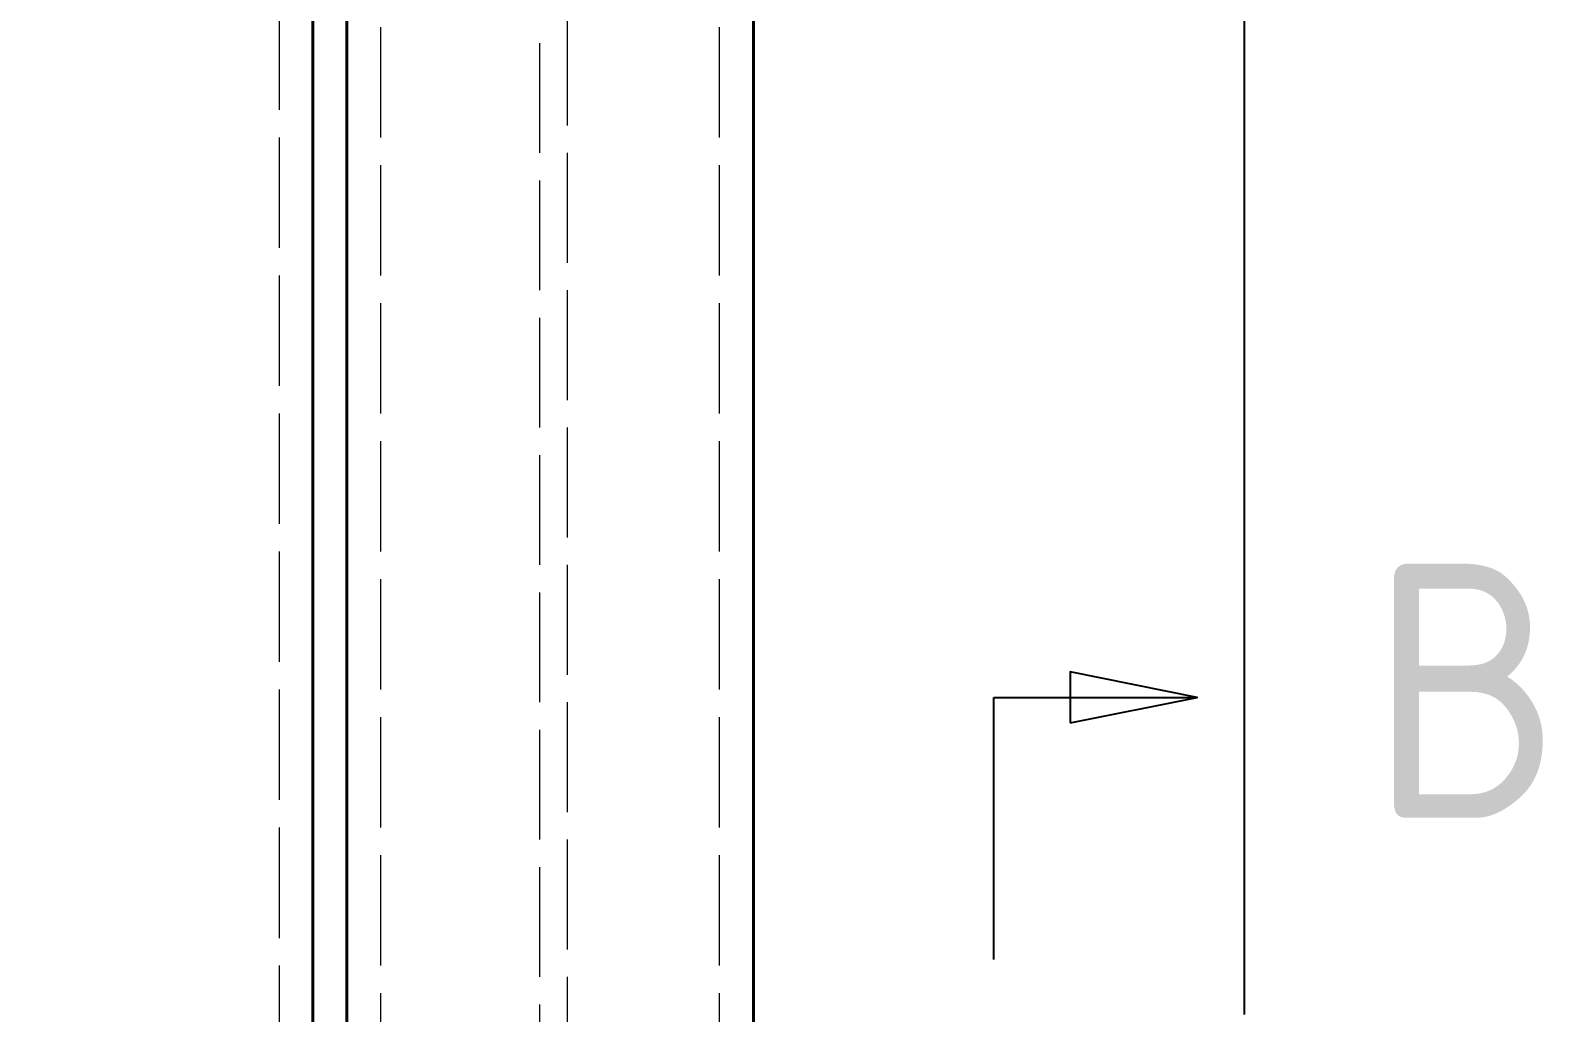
# Model space of a CAD drawing. Header units: millimetres. Extents: x 0 to 2523, y 0 to 1782.
# Drawn here: x 488 to 577.3, y 957.7 to 1015.6 of the extents above; entities that cross this region are included whole.
import ezdxf

# ---------------------------------------------------------------- set-up
doc = ezdxf.new("R2010")
doc.units = ezdxf.units.MM
doc.header["$LTSCALE"] = 3
for name, pattern in [('CHAIN', [0.3543, 0.2362, -0.0295, 0.0591, -0.0295]), ('DASHED', [0.2067, 0.1654, -0.0413]), ('DOUBLE_DASH_CHAIN', [1.2403, 0.6614, -0.0827, 0.1654, -0.0827, 0.1654, -0.0827])]:
    doc.linetypes.add(name, pattern=pattern)
for name, color, linetype, lineweight in [('가려진 것(ISO)', 2, 'DASHED', 18), ('가시적인 것(ISO)', 3, 'Continuous', 40), ('단면선(ISO)', 7, 'CHAIN', 25), ('치수(ISO)', 2, 'Continuous', 25)]:
    doc.layers.add(name, color=color, linetype=linetype, lineweight=lineweight)
doc.styles.add('부품번호텍스트_PSTEK_POSCO', font='isocp.shx')
doc.styles.add('치수 텍스트_PSTEK_POSCO', font='isocp.shx')
doc.dimstyles.new('치수_PSTEK_POSCO', dxfattribs={"dimscale": 3, "dimtxt": 2.5, "dimasz": 1.5, "dimexe": 1, "dimexo": 1.5, "dimgap": 1, "dimtad": 1, "dimrnd": 1e-08, "dimdsep": 46, "dimtxsty": '치수 텍스트_PSTEK_POSCO', "dimcen": 0.09, "dimdle": 10, "dimclrd": 7, "dimclre": 7, "dimclrt": 2, "dimadec": 1, "dimazin": 2, "dimtfac": 1, "dimtmove": 0, "dimatfit": 3, "dimfxl": 0, "dimtolj": 1, "dimlwd": -1, "dimlwe": -1, "dimarcsym": 0})

# ---------------------------------------------------------------- blocks, each defined once
blk = doc.blocks.new('2dTransSection1')
at = {"layer": '단면선(ISO)', "linetype": 'Continuous'}
for p, q in [((185.637, 325.427), (183.137, 325.927)), ((183.137, 325.927), (183.137, 324.927)), ((181.637, 321.692), (181.637, 325.427)), ((181.637, 325.427), (183.137, 325.427)), ((183.137, 325.427), (185.637, 325.427)), ((183.137, 324.927), (185.637, 325.427))]:
    blk.add_line(p, q, dxfattribs=at)
at = {"layer": '단면선(ISO)', "linetype": 'DOUBLE_DASH_CHAIN', "ltscale": 5.732075}
blk.add_line((181.637, 243.488), (181.637, 325.427), dxfattribs=at)
at = {"layer": '단면선(ISO)', "linetype": 'Continuous', "flags": 128}
blk.add_lwpolyline([(183.137, 324.927), (185.637, 325.427), (183.137, 325.927), (183.137, 324.927)], dxfattribs=at)
at = {"layer": '단면선(ISO)'}
blk.add_solid([(183.137, 324.927), (185.637, 325.427), (183.137, 325.927), (183.137, 324.927)], dxfattribs=at)
at = {"layer": '단면선(ISO)', "insert": (189.027, 323.06), "char_height": 5, "attachment_point": 7, "style": '부품번호텍스트_PSTEK_POSCO'}
blk.add_mtext('B', dxfattribs=at)
blk = doc.blocks.new('*D110')
at = {"layer": 'Defpoints', "color": 0, "transparency": 16777216}
for p in [(311.712, 1219.605), (311.712, 1166.067), (559.712, 953.067)]:
    blk.add_point(p, dxfattribs=at)
at = {"layer": '치수(ISO)', "color": 7, "transparency": 16777216}
for p, q in [((311.712, 1170.567), (311.712, 1222.605)), ((559.712, 957.567), (559.712, 1222.605)), ((555.212, 1219.605), (316.212, 1219.605))]:
    blk.add_line(p, q, dxfattribs=at)
for points in [[(316.212, 1220.355), (316.212, 1218.855), (311.712, 1219.605)], [(555.212, 1220.355), (555.212, 1218.855), (559.712, 1219.605)]]:
    blk.add_solid(points, dxfattribs=at)
at = {"layer": '치수(ISO)', "color": 2, "transparency": 16777216, "insert": (428.491, 1226.355), "char_height": 7.5, "attachment_point": 4, "style": '치수 텍스트_PSTEK_POSCO'}
blk.add_mtext('\\A1;248', dxfattribs=at)

msp = doc.modelspace()

# ---------------------------------------------------------------- linework, layer by layer
at = {"layer": '가려진 것(ISO)', "ltscale": 13.134298}
for p, q in [((502.7116, 1164.0669), (502.7116, 488.0669)), ((508.7116, 488.0669), (508.7116, 1164.0669)), ((528.7116, 488.0669), (528.7116, 1164.0669))]:
    msp.add_line(p, q, dxfattribs=at)
at = {"layer": '가려진 것(ISO)', "ltscale": 13.068692}
for p, q in [((518.1116, 514.0669), (518.1116, 1138.0669)), ((519.7116, 1138.0669), (519.7116, 514.0669))]:
    msp.add_line(p, q, dxfattribs=at)
at = {"layer": '가시적인 것(ISO)'}
for p, q in [((504.7116, 1166.0669), (504.7116, 486.0669)), ((506.7116, 486.0669), (506.7116, 1166.0669)), ((530.7116, 486.0669), (530.7116, 1166.0669))]:
    msp.add_line(p, q, dxfattribs=at)

# ---------------------------------------------------------------- block references
at = {"layer": '단면선(ISO)', "xscale": 3, "yscale": 3, "zscale": 3}
msp.add_blockref('2dTransSection1', (0, 0), dxfattribs=at)

# ---------------------------------------------------------------- dimensions: what is measured, and where the dimension line sits
at = {"layer": '치수(ISO)', "color": 7}
dim = msp.add_linear_dim(base=(311.7116, 1219.6047), p1=(559.7116, 953.0669), p2=(311.7116, 1166.0669), angle=180, dimstyle='치수_PSTEK_POSCO', override={"dimdec": 2, "dimtp": 0, "dimtm": 0, "dimtdec": 2, "dimtofl": 0, "dimatfit": 1}, dxfattribs=at)
dim.commit()
dim.dimension.update_dxf_attribs({"geometry": '*D110', "text_midpoint": (435.7116, 1219.6047), "dimtype": 160})

doc.saveas('drawing.dxf')
